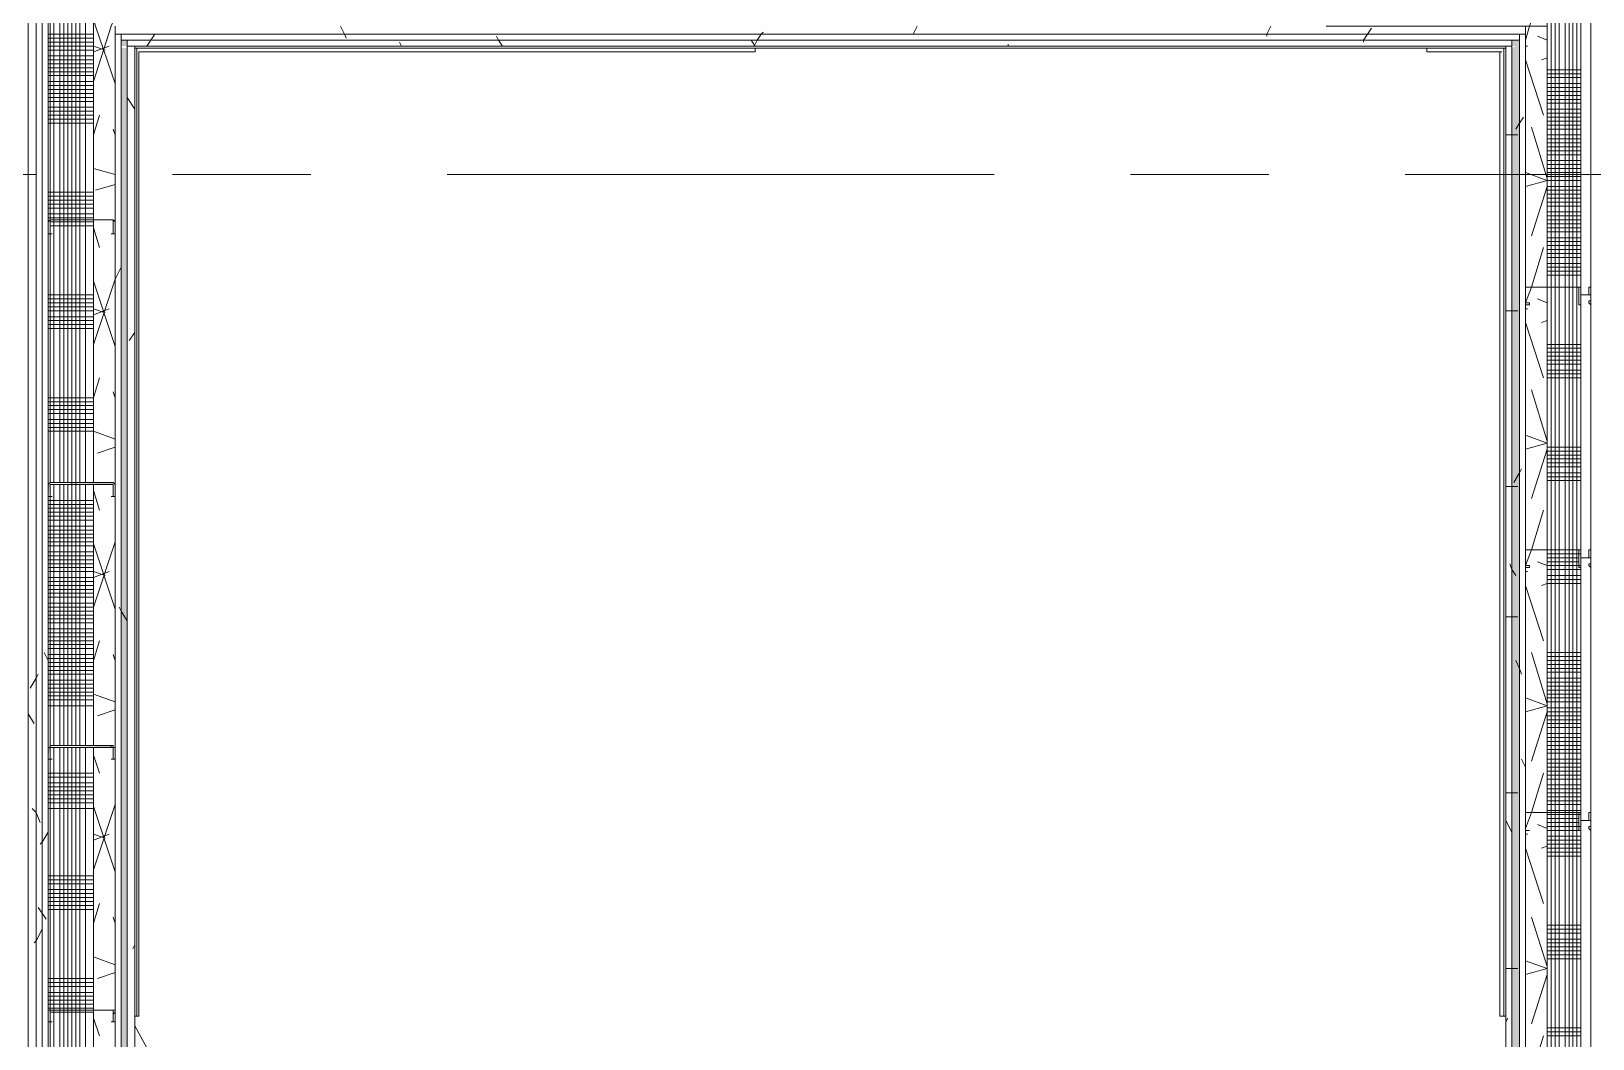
# Model space of a CAD drawing. Header units: metres. Extents: x -2 to 237, y -8 to 52.
# Drawn here: x 31.389 to 35.013, y 31.638 to 33.975 of the extents above; entities that cross this region are included whole.
import ezdxf

# ---------------------------------------------------------------- set-up
doc = ezdxf.new("R2010")
doc.units = ezdxf.units.M
doc.layers.add('PDF3_Geometry', color=7, linetype='Continuous', lineweight=0, true_color=0xaaaaaa)
doc.layers.add('PDF3_Solid Fills', color=7, linetype='Continuous', lineweight=0, true_color=0xffffff)

msp = doc.modelspace()

# ---------------------------------------------------------------- hatches: boundary and pattern name
at = {"layer": 'PDF3_Solid Fills', "lineweight": 0, "transparency": 33554559}
h = msp.add_hatch(color=256, dxfattribs=at)
h.paths.add_polyline_path([(31.598, 33.9408), (31.6118, 33.9408), (31.6118, 33.9545), (31.598, 33.9545)])
h.paths.add_polyline_path([(31.6118, 33.9362), (31.598, 33.9362), (31.598, 25.7044), (31.6118, 25.7044)])
msp.add_hatch(color=256, dxfattribs=at).paths.add_polyline_path([(34.8339, 33.9408), (34.8247, 33.9362), (34.8247, 25.7182), (34.843, 25.7182), (34.843, 33.9545), (34.8247, 33.9545), (34.8247, 33.9408)])
h = msp.add_hatch(color=256, dxfattribs=at)
h.paths.add_polyline_path([(31.5796, 32.9233), (31.5796, 32.9279), (31.4376, 32.9279)])
h.paths.add_polyline_path([(31.433, 32.9233), (31.4284, 32.9233), (31.4284, 32.8958)])
h = msp.add_hatch(color=256, dxfattribs=at)
h.paths.add_polyline_path([(31.5796, 32.3137), (31.5796, 32.3183), (31.4376, 32.3183)])
h.paths.add_polyline_path([(31.433, 32.3137), (31.4284, 32.3137), (31.4284, 32.2862)])

# ---------------------------------------------------------------- linework, layer by layer
at = {"layer": 'PDF3_Geometry', "lineweight": 0}
for points in [[(31.3826, 34.1699), (31.3826, 25.489), (31.4009, 25.489), (31.4009, 34.1699)], [(31.4146, 25.5074), (31.4146, 34.1516), (31.4009, 34.1516), (31.4009, 25.5074)], [(31.4146, 34.1379), (31.4146, 25.5211), (31.4284, 25.5211), (31.4284, 34.1379)], [(35.008, 25.5348), (35.008, 34.0004), (35.008, 34.1379), (34.9851, 34.1379), (34.9851, 25.5348)], [(31.598, 25.6907), (31.598, 33.9683), (31.5842, 33.9683), (31.5842, 25.6907)], [(34.843, 33.9683), (31.598, 33.9683), (31.598, 33.9545), (34.843, 33.9545)], [(31.6118, 25.7044), (31.6118, 33.9545), (31.598, 33.9545), (31.598, 25.7044)], [(34.8247, 33.9545), (31.6118, 33.9545), (31.6118, 33.9408), (34.8247, 33.9408)], [(34.8247, 33.9545), (34.8247, 25.7182), (34.843, 25.7182), (34.843, 33.9545)], [(34.843, 33.9683), (34.843, 25.7044), (34.8567, 25.7044), (34.8567, 33.9683)], [(31.6301, 25.7182), (31.6301, 33.9408), (31.6118, 33.9408), (31.6118, 25.7182)], [(31.6301, 33.9362), (34.8109, 33.9362), (34.8109, 33.9408), (31.6301, 33.9408)], [(31.6301, 33.9362), (33.0692, 33.9362)], [(33.0692, 33.9362), (33.0692, 33.9316), (33.0692, 33.9362), (31.6301, 33.9362)], [(33.0692, 33.9271), (33.0692, 33.9316), (33.0692, 33.9271), (31.6392, 33.9271), (33.0692, 33.9271), (33.0692, 33.9316), (33.0692, 33.9362), (31.653, 33.9362), (33.0692, 33.9362), (33.0692, 33.9316), (33.0692, 33.9271), (31.6392, 33.9271)], [(31.6392, 33.9271), (31.6392, 31.6903)], [(31.6392, 33.9271), (31.6392, 31.6903)], [(34.6276, 33.9271), (34.6276, 33.9316), (34.6276, 33.9362), (34.6276, 33.9316), (34.6276, 33.9271), (34.8018, 33.9271), (34.6276, 33.9271), (34.8018, 33.9271)], [(34.6276, 33.9362), (34.8109, 33.9362)], [(34.8109, 33.9362), (34.8109, 31.6903), (34.8063, 31.6903), (34.8018, 31.6903), (34.7972, 31.6903), (34.8018, 31.6903), (34.8063, 31.6903), (34.8063, 33.9362), (34.8063, 31.6903), (34.8063, 33.9362), (34.8063, 31.6903), (34.8018, 31.6903), (34.7972, 31.6903), (34.8018, 31.6903), (34.8063, 31.6903), (34.8109, 31.6903), (34.8109, 33.9362), (34.8109, 31.6903)], [(34.8109, 33.9408), (34.8109, 25.7366), (34.8247, 25.7366), (34.8247, 33.9408)], [(31.5842, 33.5053), (31.5842, 33.5329), (31.5796, 33.5375), (31.433, 33.5375), (31.4284, 33.5329), (31.4284, 33.5053), (31.4376, 33.5053), (31.433, 33.5053), (31.433, 33.5329), (31.433, 33.5375), (31.5796, 33.5375), (31.5796, 33.5329), (31.5796, 33.5053), (31.5751, 33.5053)], [(34.9851, 33.3403), (34.9851, 33.3633), (35.0034, 33.3633), (35.008, 33.3633), (35.008, 33.3816), (35.008, 33.3449), (35.008, 33.3495), (35.0034, 33.3495), (35.0034, 33.3449), (35.008, 33.3403), (35.008, 33.3449), (35.008, 33.3816), (35.0034, 33.3816), (35.0034, 33.3633), (34.9851, 33.3633), (34.9851, 33.3816), (34.9805, 33.3816), (34.8567, 33.3816), (34.8567, 33.3449), (34.8567, 33.3403), (34.8659, 33.3403), (34.8659, 33.3449), (34.8567, 33.3449), (34.8567, 33.3816), (34.9805, 33.3816), (34.9805, 33.3403)], [(31.5842, 32.8958), (31.5842, 32.9233), (31.5796, 32.9279), (31.433, 32.9279), (31.4284, 32.9233), (31.4284, 32.8958), (31.4376, 32.8958), (31.433, 32.8958), (31.433, 32.9233), (31.5796, 32.9233), (31.5796, 32.8958), (31.5751, 32.8958)], [(31.5338, 32.3183), (31.5338, 32.9233)], [(34.9851, 32.7308), (34.9851, 32.7537), (35.0034, 32.7537), (35.008, 32.7537), (35.008, 32.772), (35.008, 32.7354), (35.008, 32.7399), (35.0034, 32.7399), (35.0034, 32.7354), (35.008, 32.7308), (35.008, 32.7354), (35.008, 32.772), (35.0034, 32.772), (35.0034, 32.7537), (34.9851, 32.7537), (34.9851, 32.772), (34.9805, 32.772), (34.8567, 32.772), (34.8567, 32.7354), (34.8567, 32.7308), (34.8659, 32.7308), (34.8659, 32.7354), (34.8567, 32.7354), (34.8567, 32.772), (34.9805, 32.772), (34.9805, 32.7308)], [(31.5842, 32.2862), (31.5842, 32.3137), (31.5796, 32.3137), (31.5796, 32.3183), (31.433, 32.3183), (31.433, 32.3137), (31.4284, 32.3137), (31.4284, 32.2862), (31.4376, 32.2862), (31.433, 32.2862), (31.433, 32.3137), (31.5796, 32.3137), (31.5796, 32.2862), (31.5751, 32.2862)], [(31.5338, 26.2178), (31.5338, 26.8274), (31.5338, 27.437), (31.5338, 28.0466), (31.5338, 28.6562), (31.5338, 29.2657), (31.5338, 29.8754), (31.5338, 30.4849), (31.5338, 31.0945), (31.5338, 31.7041), (31.5338, 32.3137), (31.5338, 31.7041), (31.5338, 31.0945), (31.5338, 30.4849), (31.5338, 29.8754), (31.5338, 29.2657), (31.5338, 28.6562), (31.5338, 28.0466), (31.5338, 27.437), (31.5338, 26.8274)], [(34.9851, 32.1211), (34.9851, 32.1441), (35.0034, 32.1441), (35.008, 32.1441), (35.008, 32.1624), (35.008, 32.1257), (35.008, 32.1211), (35.008, 32.1257), (35.008, 32.1303), (35.0034, 32.1303), (35.0034, 32.1257), (35.008, 32.1211), (35.008, 32.1257), (35.008, 32.1624), (35.0034, 32.1624), (35.0034, 32.1441), (34.9851, 32.1441), (34.9851, 32.1624), (34.9805, 32.1624), (34.8567, 32.1624), (34.8567, 32.1257), (34.8567, 32.1211), (34.8659, 32.1211), (34.8567, 32.1211), (34.8567, 32.1257), (34.8567, 32.1624), (34.9805, 32.1624), (34.9805, 32.1211)], [(31.5842, 31.6766), (31.5842, 31.7041), (31.5796, 31.7041), (31.433, 31.7041), (31.4284, 31.7041), (31.4284, 31.6766), (31.4376, 31.6766), (31.433, 31.6766), (31.433, 31.7041), (31.5796, 31.7041), (31.5796, 31.6766), (31.5751, 31.6766)]]:
    msp.add_lwpolyline(points, close=True, dxfattribs=at)
for points in [[(33.6514, 24.0086), (38.1935, 24.0086), (38.1935, 24.0224), (38.1935, 24.1736), (38.1935, 34.1699), (38.1797, 34.1699), (38.0239, 34.1699), (35.008, 34.1699), (31.4009, 34.1699), (31.4009, 34.1516), (31.4009, 33.9362), (31.4009, 25.5348), (31.4009, 25.5211), (31.4009, 25.5074)], [(38.1797, 34.1699), (35.008, 34.1699), (35.008, 34.1562), (35.008, 34.1699), (31.4009, 34.1699), (31.4009, 34.1516), (34.9943, 34.1516), (31.4146, 34.1516), (31.4146, 34.1379), (31.4146, 33.9362), (31.4146, 25.5348)], [(34.9072, 24.2698), (34.9072, 24.8794), (34.9072, 25.489), (34.9072, 25.5348), (34.9851, 25.5348), (35.008, 25.5348), (34.9851, 25.5348), (34.9851, 25.5853), (34.9851, 25.7366), (34.9851, 33.9362), (34.9851, 34.0371), (34.9851, 34.1379), (35.008, 34.1379), (34.9851, 34.1379), (31.4284, 34.1379), (31.4284, 34.0371), (31.4284, 33.9362), (31.4284, 25.5348)], [(35.0264, 24.1736), (35.008, 24.1736), (35.008, 25.489), (35.008, 25.5348), (35.008, 25.7366), (35.008, 33.9362), (35.008, 34.0004), (35.008, 34.1379), (35.008, 34.1516), (35.008, 34.005), (35.0264, 34.005)], [(31.4284, 25.5348), (31.4284, 34.0371), (31.5338, 34.0371), (31.5338, 33.5375), (31.5338, 32.9279)], [(34.9851, 25.5853), (34.9851, 34.0371), (34.9072, 34.0371), (34.9072, 33.3816), (34.9072, 32.772), (34.9072, 32.1624), (34.9072, 31.5529), (34.9072, 30.9433), (34.9072, 30.3337), (34.9072, 29.7241), (34.9072, 29.1145), (34.9072, 28.5049)], [(31.5338, 33.9866), (31.5338, 33.9362), (31.5338, 33.5375), (31.5338, 32.9279), (31.5338, 33.5375), (31.5338, 33.9866)], [(34.8567, 33.9866), (34.8567, 33.9683), (31.5842, 33.9683), (31.5842, 33.9866)], [(31.5842, 33.9866), (31.5842, 25.5853)], [(33.6651, 25.489), (33.6651, 24.1736), (33.6834, 24.1736), (33.6834, 25.489), (33.6834, 25.5074), (33.6834, 25.5211), (33.6834, 25.5348), (32.9134, 25.5348), (32.9134, 25.5853), (32.9134, 25.6907), (32.3817, 25.6907), (31.6301, 25.6907), (31.598, 25.6907), (31.5842, 25.6907), (31.5842, 25.5853), (31.5842, 25.6907), (31.5842, 33.9362), (31.5842, 33.9683), (31.5842, 33.9866)], [(33.4588, 25.5853), (32.9134, 25.5853), (32.9134, 25.6907), (34.8567, 25.6907), (34.9072, 25.6907), (34.8567, 25.6907), (34.8567, 25.7044), (34.8567, 25.7366), (34.8567, 33.9362), (34.8567, 33.9683), (34.8567, 33.9866), (34.3939, 33.9866)], [(34.9072, 28.5049), (34.9072, 29.1145), (34.9072, 29.7241), (34.9072, 30.3337), (34.9072, 30.9433), (34.9072, 31.5529), (34.9072, 32.1624), (34.9072, 32.772), (34.9072, 33.3816), (34.9072, 33.9866), (34.8567, 33.9866), (34.8567, 25.6907)], [(34.9072, 31.5529), (34.9072, 32.1624), (34.9072, 32.772), (34.9072, 33.3816), (34.9072, 33.9362), (34.9072, 33.9866)], [(31.598, 25.7044), (31.598, 33.9362), (31.598, 33.9545), (31.598, 33.9683), (34.843, 33.9683), (34.843, 33.9545), (34.843, 33.9362), (34.843, 25.7366)], [(31.6118, 25.7182), (31.6118, 33.9362), (31.6118, 33.9408), (31.6118, 33.9545), (34.8247, 33.9545), (34.8247, 33.9408), (34.8247, 33.9362), (34.8247, 25.7366)], [(32.9134, 25.5348), (32.9134, 25.5211), (32.9134, 25.5074), (32.9134, 25.489), (32.9134, 25.7366), (34.8109, 25.7366), (34.8109, 33.9362), (34.8109, 33.9408), (31.6301, 33.9408), (31.6301, 33.9362), (31.6301, 25.7366), (32.3817, 25.7366)], [(31.6301, 25.7366), (31.6301, 33.9362), (34.8109, 33.9362), (34.8109, 25.7366)], [(31.6301, 33.9362), (31.6301, 31.6903)], [(31.6301, 33.9362), (31.6301, 31.6903), (31.6301, 33.9362)], [(31.6301, 33.9362), (31.6301, 31.6903)], [(31.6301, 33.9362), (31.6301, 31.6903), (31.6301, 33.9362)], [(31.6301, 33.9362), (31.6301, 25.7366), (31.6301, 33.9362)], [(31.6301, 33.9362), (33.0692, 33.9362)], [(33.0692, 33.9362), (31.6301, 33.9362)], [(31.6346, 31.6903), (31.6346, 33.9362)], [(31.6346, 31.6903), (31.6346, 33.9362)], [(34.6276, 33.9362), (33.0692, 33.9362)], [(34.6276, 33.9362), (34.8109, 33.9362), (34.6276, 33.9362)], [(34.6276, 33.9362), (34.8109, 33.9362), (34.6276, 33.9362)], [(34.6276, 33.9271), (34.6276, 33.9316), (34.6276, 33.9362)], [(34.6276, 33.9362), (34.6276, 33.9316)], [(34.8109, 33.9362), (34.6276, 33.9362)], [(34.8109, 33.9362), (34.6276, 33.9362)], [(34.6276, 33.9316), (34.6276, 33.9271)], [(34.7972, 33.9271), (34.6276, 33.9271)], [(34.7972, 33.9271), (34.6276, 33.9271)], [(34.7972, 33.9271), (34.7972, 31.6903)], [(34.7972, 33.9271), (34.7972, 31.6903)], [(34.7972, 33.9271), (34.7972, 31.6903)], [(34.7972, 33.9271), (34.7972, 31.6903)], [(34.8109, 33.9362), (34.8109, 25.7366), (34.8109, 33.9362)], [(31.4009, 33.6429), (30.1313, 33.6429)], [(32.038, 33.6429), (31.7172, 33.6429)], [(33.6238, 33.6429), (32.3542, 33.6429)], [(34.2609, 33.6429), (33.9401, 33.6429)], [(35.8468, 33.6429), (34.5772, 33.6429)], [(31.5338, 32.3183), (31.5338, 32.9233)], [(31.5338, 26.2178), (31.5338, 26.8274), (31.5338, 27.437), (31.5338, 28.0466), (31.5338, 28.6562), (31.5338, 29.2657), (31.5338, 29.8754), (31.5338, 30.4849), (31.5338, 31.0945), (31.5338, 31.7041), (31.5338, 32.3137)], [(31.6346, 31.6903), (31.6392, 31.6903), (31.6346, 31.6903), (31.6301, 31.6903)], [(31.6346, 31.6903), (31.6301, 31.6903)], [(31.6346, 31.6903), (31.6392, 31.6903), (31.6346, 31.6903), (31.6301, 31.6903)], [(31.6346, 31.6903), (31.6301, 31.6903)], [(31.818, 31.3237), (31.6301, 31.6674)]]:
    msp.add_lwpolyline(points, dxfattribs=at)
at = {"layer": 'PDF3_Geometry', "color": 254, "lineweight": 0, "true_color": 0xd4d4d4}
for points in [[(31.433, 32.9279), (31.433, 33.5375), (31.433, 34.0371), (31.433, 34.1333)], [(31.4422, 32.9279), (31.4422, 33.5375), (31.4422, 34.0371), (31.4422, 34.1379)], [(31.4559, 32.9279), (31.4559, 33.5375), (31.4559, 34.0371), (31.4559, 34.1379)], [(31.4651, 32.9279), (31.4651, 33.5375), (31.4651, 34.0371), (31.4651, 34.1379)], [(31.4742, 32.9279), (31.4742, 33.5375), (31.4742, 34.0371), (31.4742, 34.1379)], [(31.4834, 32.3183), (31.4834, 32.9279), (31.4834, 33.5375), (31.4834, 34.0371), (31.4834, 34.1379)], [(31.4926, 32.3183), (31.4926, 32.9279), (31.4926, 33.5375), (31.4926, 34.0371), (31.4926, 34.1379)], [(31.5018, 32.9279), (31.5018, 33.5375), (31.5018, 34.0371), (31.5018, 34.1333)], [(31.5155, 32.9279), (31.5155, 33.5375), (31.5155, 34.0371), (31.5155, 34.1333)], [(34.9164, 25.5853), (34.9164, 26.3828), (34.9164, 34.0371), (34.9164, 34.1379)], [(34.9255, 25.5853), (34.9255, 26.3828), (34.9255, 34.0371), (34.9255, 34.1379)], [(34.9347, 27.2857), (34.9347, 27.8953), (34.9347, 28.5049), (34.9347, 29.1145), (34.9347, 29.7241), (34.9347, 30.3337), (34.9347, 30.9433), (34.9347, 31.5529), (34.9347, 32.1624), (34.9347, 32.772), (34.9347, 33.3816), (34.9347, 34.0371), (34.9347, 34.1379)], [(34.9484, 27.2857), (34.9484, 27.8953), (34.9484, 28.5049), (34.9484, 29.1145), (34.9484, 29.7241), (34.9484, 30.3337), (34.9484, 30.9433), (34.9484, 31.5529), (34.9484, 32.1624), (34.9484, 32.772), (34.9484, 33.3816), (34.9484, 34.0371), (34.9484, 34.1379)], [(34.9576, 27.2857), (34.9576, 27.8953), (34.9576, 28.5049), (34.9576, 29.1145), (34.9576, 29.7241), (34.9576, 30.3337), (34.9576, 30.9433), (34.9576, 31.5529), (34.9576, 32.1624), (34.9576, 32.772), (34.9576, 33.3816), (34.9576, 34.0371), (34.9576, 34.1379)], [(34.9667, 27.2857), (34.9667, 27.8953), (34.9667, 28.5049), (34.9667, 29.1145), (34.9667, 29.7241), (34.9667, 30.3337), (34.9667, 30.9433), (34.9667, 31.5529), (34.9667, 32.1624), (34.9667, 32.772), (34.9667, 33.3816), (34.9667, 34.0371), (34.9667, 34.1379)], [(34.9759, 27.2857), (34.9759, 27.8953), (34.9759, 28.5049), (34.9759, 29.1145), (34.9759, 29.7241), (34.9759, 30.3337), (34.9759, 30.9433), (34.9759, 31.5529), (34.9759, 32.1624), (34.9759, 32.772), (34.9759, 33.3816), (34.9759, 34.0371), (34.9759, 34.1379)], [(31.5338, 33.9683), (31.4284, 33.9683)], [(31.5338, 33.9591), (31.4284, 33.9591)], [(31.5338, 33.9499), (31.4284, 33.9499)], [(31.5338, 33.9408), (31.4284, 33.9408)], [(31.5338, 33.9316), (31.4284, 33.9316)], [(31.5338, 33.9179), (31.4284, 33.9179)], [(31.5338, 33.9087), (31.4284, 33.9087)], [(31.5338, 33.8995), (31.4284, 33.8995)], [(31.5338, 33.8903), (31.4284, 33.8903)], [(31.5338, 33.8812), (31.4284, 33.8812)], [(31.5338, 33.8721), (31.4284, 33.8721)], [(31.5338, 33.8583), (31.4284, 33.8583)], [(31.5338, 33.8491), (31.4284, 33.8491)], [(34.9072, 33.8766), (34.9851, 33.8766)], [(34.9072, 33.8675), (34.9851, 33.8675)], [(34.9072, 33.8537), (34.9851, 33.8537)], [(34.9072, 33.8445), (34.9851, 33.8445)], [(31.5338, 33.8399), (31.4284, 33.8399)], [(31.5338, 33.8308), (31.4284, 33.8308)], [(31.5338, 33.8216), (31.4284, 33.8216)], [(31.5338, 33.8125), (31.4284, 33.8125)], [(34.9072, 33.8354), (34.9851, 33.8354)], [(34.9072, 33.8262), (34.9851, 33.8262)], [(34.9072, 33.8171), (34.9851, 33.8171)], [(34.9072, 33.8079), (34.9851, 33.8079)], [(31.5338, 33.7987), (31.4284, 33.7987)], [(31.5338, 33.7895), (31.4284, 33.7895)], [(31.5338, 33.7803), (31.4284, 33.7803)], [(31.5338, 33.7712), (31.4284, 33.7712)], [(34.9072, 33.7941), (34.9851, 33.7941)], [(34.9072, 33.7849), (34.9851, 33.7849)], [(34.9072, 33.7758), (34.9851, 33.7758)], [(34.9072, 33.7666), (34.9851, 33.7666)], [(34.9072, 33.7575), (34.9851, 33.7575)], [(34.9072, 33.7483), (34.9851, 33.7483)], [(34.9072, 33.7345), (34.9851, 33.7345)], [(34.9072, 33.7254), (34.9851, 33.7254)], [(34.9072, 33.7162), (34.9851, 33.7162)], [(34.9072, 33.7071), (34.9851, 33.7071)], [(34.9072, 33.6979), (34.9851, 33.6979)], [(34.9072, 33.6887), (34.9851, 33.6887)], [(34.9072, 33.6749), (34.9851, 33.6749)], [(34.9072, 33.6658), (34.9851, 33.6658)], [(34.9072, 33.6566), (34.9851, 33.6566)], [(34.9072, 33.6475), (34.9851, 33.6475)], [(34.9072, 33.6383), (34.9851, 33.6383)], [(34.9072, 33.6291), (34.9851, 33.6291)], [(31.5338, 33.6016), (31.4284, 33.6016)], [(31.5338, 33.5925), (31.4284, 33.5925)], [(34.9072, 33.6153), (34.9851, 33.6153)], [(34.9072, 33.6062), (34.9851, 33.6062)], [(34.9072, 33.5971), (34.9851, 33.5971)], [(34.9072, 33.5879), (34.9851, 33.5879)], [(31.5338, 33.5833), (31.4284, 33.5833)], [(31.5338, 33.5741), (31.4284, 33.5741)], [(31.5338, 33.5649), (31.4284, 33.5649)], [(31.5338, 33.5512), (31.4284, 33.5512)], [(34.9072, 33.5787), (34.9851, 33.5787)], [(34.9072, 33.5695), (34.9851, 33.5695)], [(34.9072, 33.5558), (34.9851, 33.5558)], [(31.5338, 33.5421), (31.4284, 33.5421)], [(31.5338, 33.5329), (31.433, 33.5329)], [(31.5338, 33.5237), (31.433, 33.5237)], [(34.9072, 33.5466), (34.9851, 33.5466)], [(34.9072, 33.5375), (34.9851, 33.5375)], [(34.9072, 33.5283), (34.9851, 33.5283)], [(34.9072, 33.5191), (34.9851, 33.5191)], [(34.9072, 33.5099), (34.9851, 33.5099)], [(34.9072, 33.4962), (34.9851, 33.4962)], [(34.9072, 33.4871), (34.9851, 33.4871)], [(34.9072, 33.4779), (34.9851, 33.4779)], [(34.9072, 33.4687), (34.9851, 33.4687)], [(34.9072, 33.4595), (34.9851, 33.4595)], [(34.9072, 33.4504), (34.9851, 33.4504)], [(34.9072, 33.4366), (34.9851, 33.4366)], [(34.9072, 33.4275), (34.9851, 33.4275)], [(34.9072, 33.4183), (34.9851, 33.4183)], [(34.9072, 33.4091), (34.9851, 33.4091)], [(31.5338, 33.3633), (31.4284, 33.3633)], [(31.5338, 33.3541), (31.4284, 33.3541)], [(31.5338, 33.3449), (31.4284, 33.3449)], [(31.5338, 33.3358), (31.4284, 33.3358)], [(31.5338, 33.3266), (31.4284, 33.3266)], [(31.5338, 33.3129), (31.4284, 33.3129)], [(31.5338, 33.3037), (31.4284, 33.3037)], [(31.5338, 33.2945), (31.4284, 33.2945)], [(31.5338, 33.2854), (31.4284, 33.2854)], [(34.9072, 33.2487), (34.9851, 33.2487)], [(34.9072, 33.2395), (34.9851, 33.2395)], [(34.9072, 33.2303), (34.9851, 33.2303)], [(34.9072, 33.2212), (34.9851, 33.2212)], [(34.9072, 33.212), (34.9851, 33.212)], [(34.9072, 33.2029), (34.9851, 33.2029)], [(34.9072, 33.1891), (34.9851, 33.1891)], [(34.9072, 33.18), (34.9851, 33.18)], [(34.9072, 33.1708), (34.9851, 33.1708)], [(31.5338, 33.1249), (31.4284, 33.1249)], [(31.5338, 33.1157), (31.4284, 33.1157)], [(31.5338, 33.1066), (31.4284, 33.1066)], [(31.5338, 33.0975), (31.4284, 33.0975)], [(31.5338, 33.0883), (31.4284, 33.0883)], [(31.5338, 33.0745), (31.4284, 33.0745)], [(31.5338, 33.0653), (31.4284, 33.0653)], [(31.5338, 33.0562), (31.4284, 33.0562)], [(31.5338, 33.047), (31.4284, 33.047)], [(34.9072, 33.0104), (34.9851, 33.0104)], [(34.9072, 33.0012), (34.9851, 33.0012)], [(34.9072, 32.992), (34.9851, 32.992)], [(34.9072, 32.9829), (34.9851, 32.9829)], [(34.9072, 32.9737), (34.9851, 32.9737)], [(34.9072, 32.9645), (34.9851, 32.9645)], [(34.9072, 32.9507), (34.9851, 32.9507)], [(34.9072, 32.9416), (34.9851, 32.9416)], [(31.433, 32.3183), (31.433, 32.9233)], [(31.4422, 32.3183), (31.4422, 32.9233)], [(31.4559, 32.3183), (31.4559, 32.9233)], [(31.4651, 32.3183), (31.4651, 32.9233)], [(31.4742, 32.3183), (31.4742, 32.9233)], [(31.5018, 32.3183), (31.5018, 32.9233)], [(31.5155, 32.3183), (31.5155, 32.9233)], [(34.9072, 32.9325), (34.9851, 32.9325)], [(31.5338, 32.8866), (31.4284, 32.8866)], [(31.5338, 32.8775), (31.4284, 32.8775)], [(31.5338, 32.8683), (31.4284, 32.8683)], [(31.5338, 32.8591), (31.4284, 32.8591)], [(31.5338, 32.8499), (31.4284, 32.8499)], [(31.5338, 32.8407), (31.4284, 32.8407)], [(31.5338, 32.827), (31.4284, 32.827)], [(31.5338, 32.8179), (31.4284, 32.8179)], [(31.5338, 32.8087), (31.4284, 32.8087)], [(31.5338, 32.7995), (31.4284, 32.7995)], [(31.5338, 32.7903), (31.4284, 32.7903)], [(31.5338, 32.7812), (31.4284, 32.7812)], [(31.5338, 32.7675), (31.4284, 32.7675)], [(31.5338, 32.7583), (31.4284, 32.7583)], [(34.9072, 32.772), (34.9851, 32.772)], [(34.9072, 32.7629), (34.9851, 32.7629)], [(31.5338, 32.7491), (31.4284, 32.7491)], [(31.5338, 32.7399), (31.4284, 32.7399)], [(31.5338, 32.7308), (31.4284, 32.7308)], [(31.5338, 32.7216), (31.4284, 32.7216)], [(34.9072, 32.7537), (34.9805, 32.7537)], [(34.9072, 32.7445), (34.9805, 32.7445)], [(34.9072, 32.7354), (34.9851, 32.7354)], [(34.9072, 32.7262), (34.9851, 32.7262)], [(31.5338, 32.7079), (31.4284, 32.7079)], [(31.5338, 32.6987), (31.4284, 32.6987)], [(31.5338, 32.6895), (31.4284, 32.6895)], [(34.9072, 32.7125), (34.9851, 32.7125)], [(34.9072, 32.7033), (34.9851, 32.7033)], [(34.9072, 32.6941), (34.9851, 32.6941)], [(31.5338, 32.6803), (31.4284, 32.6803)], [(31.5338, 32.6712), (31.4284, 32.6712)], [(31.5338, 32.662), (31.4284, 32.662)], [(31.5338, 32.6483), (31.4284, 32.6483)], [(31.5338, 32.6391), (31.4284, 32.6391)], [(31.5338, 32.63), (31.4284, 32.63)], [(31.5338, 32.6208), (31.4284, 32.6208)], [(31.5338, 32.6116), (31.4284, 32.6116)], [(31.5338, 32.6025), (31.4284, 32.6025)], [(31.5338, 32.5887), (31.4284, 32.5887)], [(31.5338, 32.5795), (31.4284, 32.5795)], [(31.5338, 32.5703), (31.4284, 32.5703)], [(31.5338, 32.5612), (31.4284, 32.5612)], [(31.5338, 32.552), (31.4284, 32.552)], [(31.5338, 32.5429), (31.4284, 32.5429)], [(31.5338, 32.5291), (31.4284, 32.5291)], [(31.5338, 32.5199), (31.4284, 32.5199)], [(31.5338, 32.5108), (31.4284, 32.5108)], [(31.5338, 32.5016), (31.4284, 32.5016)], [(34.9072, 32.5245), (34.9851, 32.5245)], [(34.9072, 32.5153), (34.9851, 32.5153)], [(34.9072, 32.5062), (34.9851, 32.5062)], [(31.5338, 32.4924), (31.4284, 32.4924)], [(31.5338, 32.4833), (31.4284, 32.4833)], [(31.5338, 32.4695), (31.4284, 32.4695)], [(34.9072, 32.497), (34.9851, 32.497)], [(34.9072, 32.4879), (34.9851, 32.4879)], [(34.9072, 32.4741), (34.9851, 32.4741)], [(34.9072, 32.4649), (34.9851, 32.4649)], [(31.5338, 32.4604), (31.4284, 32.4604)], [(31.5338, 32.4512), (31.4284, 32.4512)], [(31.5338, 32.442), (31.4284, 32.442)], [(31.5338, 32.4329), (31.4284, 32.4329)], [(34.9072, 32.4558), (34.9851, 32.4558)], [(34.9072, 32.4466), (34.9851, 32.4466)], [(34.9072, 32.4374), (34.9851, 32.4374)], [(34.9072, 32.4283), (34.9851, 32.4283)], [(31.5338, 32.4237), (31.4284, 32.4237)], [(34.9072, 32.4191), (34.9851, 32.4191)], [(34.9072, 32.4053), (34.9851, 32.4053)], [(34.9072, 32.3961), (34.9851, 32.3961)], [(34.9072, 32.387), (34.9851, 32.387)], [(34.9072, 32.3779), (34.9851, 32.3779)], [(34.9072, 32.3687), (34.9851, 32.3687)], [(34.9072, 32.3595), (34.9851, 32.3595)], [(34.9072, 32.3458), (34.9851, 32.3458)], [(34.9072, 32.3366), (34.9851, 32.3366)], [(34.9072, 32.3274), (34.9851, 32.3274)], [(31.433, 26.2178), (31.433, 26.3828), (31.433, 26.8274), (31.433, 27.437), (31.433, 28.0466), (31.433, 28.6562), (31.433, 29.2657), (31.433, 29.8754), (31.433, 30.4849), (31.433, 31.0945), (31.433, 31.7041), (31.433, 32.3137)], [(31.4422, 26.2178), (31.4422, 26.3828), (31.4422, 26.8274), (31.4422, 27.437), (31.4422, 28.0466), (31.4422, 28.6562), (31.4422, 29.2657), (31.4422, 29.8754), (31.4422, 30.4849), (31.4422, 31.0945), (31.4422, 31.7041), (31.4422, 32.3137)], [(31.4559, 26.2178), (31.4559, 26.3828), (31.4559, 26.8274), (31.4559, 27.437), (31.4559, 28.0466), (31.4559, 28.6562), (31.4559, 29.2657), (31.4559, 29.8754), (31.4559, 30.4849), (31.4559, 31.0945), (31.4559, 31.7041), (31.4559, 32.3137)], [(31.4651, 26.2178), (31.4651, 26.3828), (31.4651, 26.8274), (31.4651, 27.437), (31.4651, 28.0466), (31.4651, 28.6562), (31.4651, 29.2657), (31.4651, 29.8754), (31.4651, 30.4849), (31.4651, 31.0945), (31.4651, 31.7041), (31.4651, 32.3137)], [(31.4742, 26.2178), (31.4742, 26.3828), (31.4742, 26.8274), (31.4742, 27.437), (31.4742, 28.0466), (31.4742, 28.6562), (31.4742, 29.2657), (31.4742, 29.8754), (31.4742, 30.4849), (31.4742, 31.0945), (31.4742, 31.7041), (31.4742, 32.3137)], [(31.4834, 25.5348), (31.4834, 26.2178), (31.4834, 26.3828), (31.4834, 26.8274), (31.4834, 27.437), (31.4834, 28.0466), (31.4834, 28.6562), (31.4834, 29.2657), (31.4834, 29.8754), (31.4834, 30.4849), (31.4834, 31.0945), (31.4834, 31.7041), (31.4834, 32.3137)], [(31.4926, 25.5348), (31.4926, 26.2178), (31.4926, 26.3828), (31.4926, 26.8274), (31.4926, 27.437), (31.4926, 28.0466), (31.4926, 28.6562), (31.4926, 29.2657), (31.4926, 29.8754), (31.4926, 30.4849), (31.4926, 31.0945), (31.4926, 31.7041), (31.4926, 32.3137)], [(31.5018, 26.2178), (31.5018, 26.3828), (31.5018, 26.8274), (31.5018, 27.437), (31.5018, 28.0466), (31.5018, 28.6562), (31.5018, 29.2657), (31.5018, 29.8754), (31.5018, 30.4849), (31.5018, 31.0945), (31.5018, 31.7041), (31.5018, 32.3137)], [(31.5155, 26.2178), (31.5155, 26.3828), (31.5155, 26.8274), (31.5155, 27.437), (31.5155, 28.0466), (31.5155, 28.6562), (31.5155, 29.2657), (31.5155, 29.8754), (31.5155, 30.4849), (31.5155, 31.0945), (31.5155, 31.7041), (31.5155, 32.3137)], [(34.9072, 32.3183), (34.9851, 32.3183)], [(34.9072, 32.3091), (34.9851, 32.3091)], [(34.9072, 32.2999), (34.9851, 32.2999)], [(34.9072, 32.2862), (34.9851, 32.2862)], [(31.5338, 32.2541), (31.4284, 32.2541)], [(34.9072, 32.277), (34.9851, 32.277)], [(34.9072, 32.2679), (34.9851, 32.2679)], [(34.9072, 32.2587), (34.9851, 32.2587)], [(34.9072, 32.2495), (34.9851, 32.2495)], [(31.5338, 32.2449), (31.4284, 32.2449)], [(31.5338, 32.2312), (31.4284, 32.2312)], [(31.5338, 32.222), (31.4284, 32.222)], [(31.5338, 32.2129), (31.4284, 32.2129)], [(34.9072, 32.2403), (34.9851, 32.2403)], [(34.9072, 32.2266), (34.9851, 32.2266)], [(34.9072, 32.2174), (34.9851, 32.2174)], [(31.5338, 32.2037), (31.4284, 32.2037)], [(31.5338, 32.1945), (31.4284, 32.1945)], [(31.5338, 32.1854), (31.4284, 32.1854)], [(34.9072, 32.2083), (34.9851, 32.2083)], [(34.9072, 32.1991), (34.9851, 32.1991)], [(34.9072, 32.1899), (34.9851, 32.1899)], [(34.9072, 32.1808), (34.9851, 32.1808)], [(31.5338, 32.1716), (31.4284, 32.1716)], [(34.9072, 32.167), (34.9851, 32.167)], [(34.9072, 32.1579), (34.9851, 32.1579)], [(34.9072, 32.1487), (34.9805, 32.1487)], [(34.9072, 32.1395), (34.9805, 32.1395)], [(34.9072, 32.1303), (34.9851, 32.1303)], [(34.9072, 32.1211), (34.9851, 32.1211)], [(34.9072, 32.1074), (34.9851, 32.1074)], [(34.9072, 32.0983), (34.9851, 32.0983)], [(34.9072, 32.0891), (34.9851, 32.0891)], [(34.9072, 32.08), (34.9851, 32.08)], [(34.9072, 32.0708), (34.9851, 32.0708)], [(34.9072, 32.0616), (34.9851, 32.0616)], [(31.5338, 32.0157), (31.4284, 32.0157)], [(31.5338, 32.0066), (31.4284, 32.0066)], [(31.5338, 31.9974), (31.4284, 31.9974)], [(31.5338, 31.9837), (31.4284, 31.9837)], [(31.5338, 31.9745), (31.4284, 31.9745)], [(31.5338, 31.9653), (31.4284, 31.9653)], [(31.5338, 31.9562), (31.4284, 31.9562)], [(31.5338, 31.947), (31.4284, 31.947)], [(31.5338, 31.9379), (31.4284, 31.9379)], [(34.9072, 31.9012), (34.9851, 31.9012)], [(34.9072, 31.892), (34.9851, 31.892)], [(34.9072, 31.8829), (34.9851, 31.8829)], [(34.9072, 31.8691), (34.9851, 31.8691)], [(34.9072, 31.8599), (34.9851, 31.8599)], [(34.9072, 31.8507), (34.9851, 31.8507)], [(34.9072, 31.8416), (34.9851, 31.8416)], [(34.9072, 31.8324), (34.9851, 31.8324)], [(34.9072, 31.8233), (34.9851, 31.8233)], [(31.5338, 31.7774), (31.4284, 31.7774)], [(31.5338, 31.7683), (31.4284, 31.7683)], [(31.5338, 31.7591), (31.4284, 31.7591)], [(31.5338, 31.7453), (31.4284, 31.7453)], [(31.5338, 31.7362), (31.4284, 31.7362)], [(31.5338, 31.727), (31.4284, 31.727)], [(31.5338, 31.7179), (31.4284, 31.7179)], [(31.5338, 31.7087), (31.4284, 31.7087)], [(31.5338, 31.6995), (31.433, 31.6995)], [(34.9072, 31.6629), (34.9851, 31.6629)], [(34.9072, 31.6537), (34.9851, 31.6537)], [(34.9072, 31.6445), (34.9851, 31.6445)]]:
    msp.add_lwpolyline(points, dxfattribs=at)
at = {"layer": 'PDF3_Geometry', "color": 254, "lineweight": 0, "true_color": 0xdddddd}
for points in [[(34.8843, 34.0371), (34.8659, 33.9866), (34.8567, 33.9545), (34.8659, 33.9866)], [(31.5842, 34.0095), (31.5751, 33.9866), (31.5338, 33.8583), (31.5751, 33.9866)], [(31.5338, 34.005), (31.5384, 33.9866), (31.5842, 33.8537), (31.5384, 33.9866)], [(34.8843, 33.9637), (34.9072, 33.9545)], [(31.5338, 33.9408), (31.5613, 33.9316)], [(31.5705, 33.9408), (31.5338, 33.9271)], [(34.8613, 33.9408), (34.8567, 33.9408)], [(34.8567, 33.9087), (34.898, 33.7803)], [(34.9072, 33.9133), (34.8934, 33.9087)], [(31.5476, 33.7803), (31.5338, 33.7345)], [(31.5796, 33.7483), (31.5842, 33.7345)], [(34.8705, 33.7529), (34.9072, 33.6337)], [(31.5338, 33.6566), (31.5842, 33.6429)], [(34.9072, 33.6291), (34.8567, 33.6153), (34.9072, 33.6291), (34.8567, 33.6475)], [(31.5842, 33.6199), (31.5384, 33.6062)], [(34.9072, 33.6153), (34.8705, 33.5007)], [(31.5338, 33.5191), (31.5476, 33.4733)], [(31.5796, 33.5191), (31.5796, 33.5053)], [(34.898, 33.4733), (34.8705, 33.3816), (34.8567, 33.3449), (34.8705, 33.3816)], [(31.5842, 33.3999), (31.5338, 33.2487)], [(31.5338, 33.3953), (31.5842, 33.2441)], [(34.8843, 33.3541), (34.9072, 33.3449)], [(31.5338, 33.3312), (31.5613, 33.322)], [(31.5705, 33.3312), (31.5338, 33.3175)], [(34.8613, 33.3312), (34.8567, 33.3312)], [(34.8567, 33.2991), (34.898, 33.1708)], [(34.9072, 33.3037), (34.8934, 33.2991)], [(31.5476, 33.1708), (31.5338, 33.1249)], [(31.5796, 33.1387), (31.5842, 33.1249)], [(34.8705, 33.1433), (34.9072, 33.0241)], [(31.5338, 33.047), (31.5842, 33.0287)], [(31.5842, 33.0104), (31.543, 32.9966)], [(34.9072, 33.0195), (34.8567, 33.0058), (34.9072, 33.0195), (34.8567, 33.0379)], [(34.9072, 33.0058), (34.8705, 32.8912)], [(31.5338, 32.9095), (31.5476, 32.8637)], [(31.5796, 32.9095), (31.5796, 32.8958)], [(34.898, 32.8637), (34.8705, 32.772), (34.8567, 32.7354), (34.8705, 32.772)], [(31.5842, 32.7903), (31.5338, 32.6391)], [(31.5338, 32.7858), (31.5842, 32.6345)], [(31.5338, 32.7216), (31.5613, 32.7125)], [(31.5705, 32.7216), (31.5338, 32.7079)], [(34.8613, 32.7216), (34.8567, 32.7216)], [(34.8843, 32.7445), (34.9072, 32.7354)], [(34.8567, 32.6895), (34.898, 32.5612)], [(34.9072, 32.6941), (34.8934, 32.6895)], [(31.5476, 32.5612), (31.5338, 32.5153)], [(31.5796, 32.5291), (31.5842, 32.5153)], [(34.8705, 32.5337), (34.9072, 32.4145)], [(31.5338, 32.4374), (31.5842, 32.4191)], [(34.9072, 32.4099), (34.8567, 32.3961), (34.9072, 32.4099), (34.8567, 32.4283)], [(31.5842, 32.4007), (31.543, 32.387)], [(34.9072, 32.3961), (34.8705, 32.2816)], [(31.5338, 32.2953), (31.5476, 32.2541)], [(31.5796, 32.2953), (31.5796, 32.2862)], [(34.898, 32.2541), (34.8705, 32.1624), (34.8567, 32.1257), (34.8705, 32.1624)], [(31.5842, 32.1808), (31.5338, 32.0295)], [(31.5338, 32.1762), (31.5842, 32.0249)], [(31.5338, 32.112), (31.5613, 32.1029)], [(31.5705, 32.112), (31.5338, 32.0983)], [(34.8613, 32.112), (34.8567, 32.112)], [(34.8843, 32.1349), (34.9072, 32.1257)], [(34.8567, 32.08), (34.898, 31.9516)], [(34.9072, 32.0845), (34.8934, 32.08)], [(31.5476, 31.9516), (31.5338, 31.9058)], [(31.5796, 31.9195), (31.5842, 31.9058)], [(34.8705, 31.9195), (34.9072, 31.805)], [(31.5338, 31.8279), (31.5842, 31.8095)], [(34.9072, 31.8004), (34.8567, 31.7866), (34.9072, 31.8004), (34.8567, 31.8187)], [(31.5842, 31.7912), (31.543, 31.7774)], [(34.9072, 31.7866), (34.8705, 31.672)], [(31.5338, 31.6858), (31.5476, 31.6445)], [(31.5796, 31.6858), (31.5796, 31.6766)], [(34.898, 31.6445), (34.8705, 31.5529), (34.8567, 31.5162), (34.8705, 31.5529)]]:
    msp.add_lwpolyline(points, close=True, dxfattribs=at)
at = {"layer": 'PDF3_Geometry', "color": 254, "lineweight": 0, "true_color": 0xeaeaea}
for points in [[(32.1067, 33.9866), (32.1159, 33.9683), (32.1205, 33.9591), (32.1159, 33.9683)], [(33.4359, 33.9683), (33.4451, 33.9866)], [(34.2563, 33.9683), (34.2655, 33.9866), (34.2563, 33.9683), (34.2563, 33.9637)], [(31.6667, 33.9545), (31.6759, 33.9683), (31.6667, 33.9545), (31.6576, 33.9408)], [(32.2442, 33.9499), (32.2488, 33.9408)], [(32.4688, 33.9637), (32.4734, 33.9545), (32.4826, 33.9408), (32.4734, 33.9545)], [(33.0601, 33.9545), (33.0692, 33.9408)], [(33.083, 33.9683), (33.0876, 33.9729), (33.083, 33.9683), (33.0738, 33.9545), (33.0692, 33.9453), (33.0738, 33.9545)], [(34.4901, 33.9683), (34.4993, 33.9821), (34.4901, 33.9683), (34.4809, 33.9545), (34.4809, 33.9499), (34.4809, 33.9545)], [(33.6559, 33.9453), (33.6559, 33.9408)], [(34.8109, 33.9087), (34.8109, 33.9179)], [(31.6118, 33.8216), (31.6301, 33.7941)], [(34.8339, 33.7483), (34.843, 33.7621), (34.8522, 33.7758), (34.843, 33.7621)], [(34.8384, 33.7345), (34.8247, 33.7345), (34.8109, 33.7345), (34.8247, 33.7345)], [(31.5842, 33.3999), (31.598, 33.4275)], [(34.8384, 33.3266), (34.8247, 33.3266), (34.8109, 33.3266), (34.8247, 33.3266)], [(31.6164, 33.2579), (31.6301, 33.2762)], [(31.4284, 33.1341), (31.4284, 33.1387)], [(31.4284, 33.1295), (31.4284, 33.1249)], [(34.8293, 32.9279), (34.843, 32.9507), (34.8476, 32.9599), (34.843, 32.9507)], [(34.8384, 32.9187), (34.8247, 32.9187), (34.8109, 32.9187), (34.8247, 32.9187)], [(34.8247, 32.7262), (34.8339, 32.7125), (34.8247, 32.7262), (34.8201, 32.7399)], [(31.5934, 32.6391), (31.598, 32.63), (31.6118, 32.607), (31.598, 32.63)], [(34.8384, 32.6162), (34.8247, 32.6162), (34.8109, 32.6162), (34.8247, 32.6162)], [(31.4192, 32.5337), (31.4284, 32.5153)], [(34.8339, 32.5153), (34.843, 32.497), (34.8476, 32.4833), (34.843, 32.497)], [(31.3871, 32.4512), (31.4009, 32.4741), (31.4055, 32.4833), (31.4009, 32.4741)], [(31.3826, 32.3916), (31.3963, 32.3687)], [(34.8476, 32.2862), (34.8567, 32.2679)], [(34.8384, 32.2083), (34.8247, 32.2083), (34.8109, 32.2083), (34.8247, 32.2083)], [(31.3917, 32.1716), (31.4009, 32.1624), (31.4101, 32.1395), (31.4009, 32.1624)], [(34.8109, 32.1441), (34.8247, 32.1166)], [(31.4146, 32.0937), (31.4284, 32.1166), (31.4146, 32.0937), (31.4101, 32.0891)], [(31.4146, 31.9287), (31.4238, 31.9149), (31.4146, 31.9287), (31.4055, 31.9424)], [(31.3963, 31.8599), (31.4009, 31.8645), (31.4146, 31.892), (31.4009, 31.8645)], [(31.6255, 31.8461), (31.6301, 31.8553)], [(34.8384, 31.8004), (34.8247, 31.8004), (34.8109, 31.8004), (34.8247, 31.8004)], [(34.8109, 31.6766), (34.8155, 31.6858)]]:
    msp.add_lwpolyline(points, close=True, dxfattribs=at)
at = {"layer": 'PDF3_Geometry', "color": 254, "lineweight": 0, "true_color": 0xd4d4d4}
for points in [[(34.9851, 33.8858), (34.9072, 33.8858)], [(31.4284, 33.7621), (31.5338, 33.7621)], [(34.9851, 32.5337), (34.9072, 32.5337)], [(31.4284, 32.4099), (31.5338, 32.4099)]]:
    msp.add_lwpolyline(points, close=True, dxfattribs=at)
at = {"layer": 'PDF3_Geometry', "color": 254, "lineweight": 0, "true_color": 0xd2d2d2}
for points in [[(31.5751, 32.3137), (31.5751, 32.3183)], [(31.5796, 31.6949), (31.5842, 31.6995)]]:
    msp.add_lwpolyline(points, dxfattribs=at)

doc.saveas('drawing.dxf')
